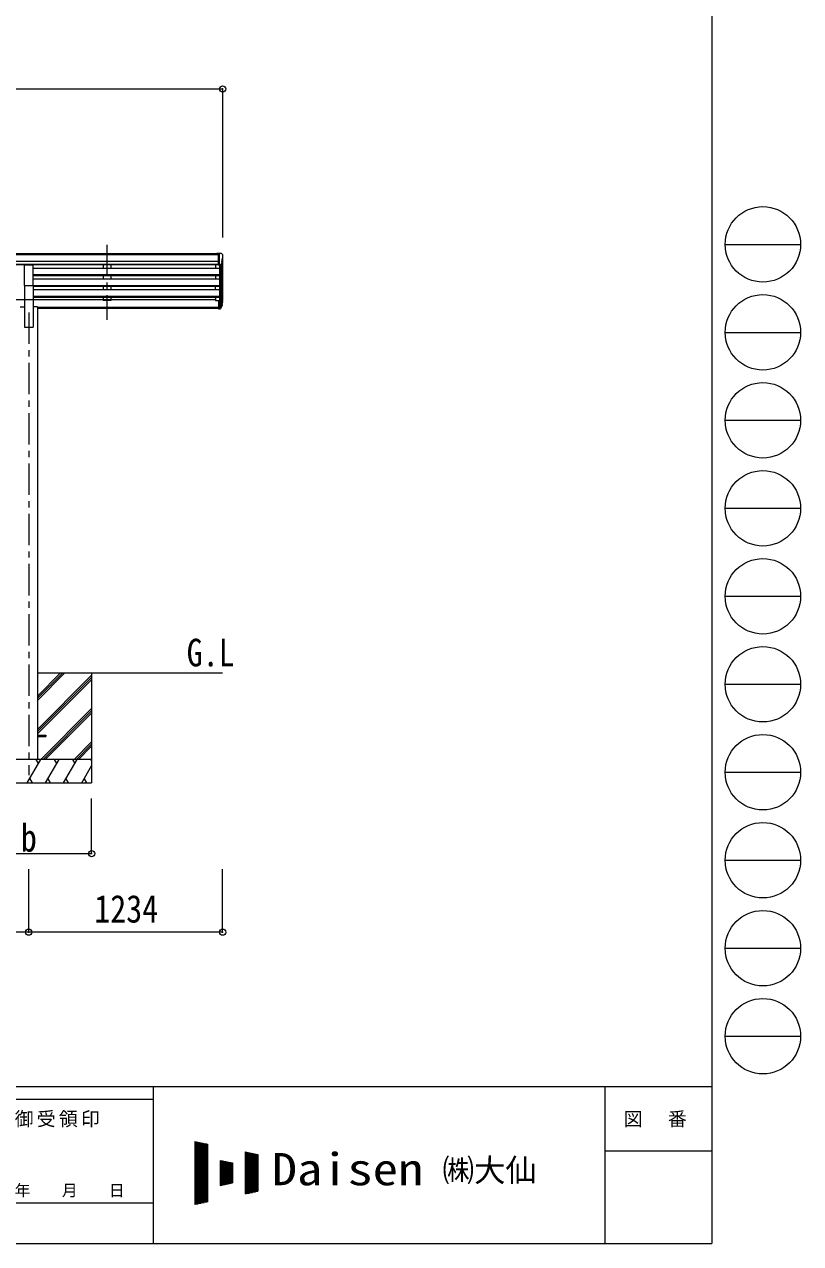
# Model space of a CAD drawing. Units: millimetres at full size, sheet at 1:40; details may follow other scales. Extents: x -11243 to 11243, y -7760 to 7760.
# Drawn here: x 6303 to 11243, y -7760 to 0 of the extents above; entities that cross this region are included whole.
import ezdxf
from ezdxf.enums import TextEntityAlignment as Align

# ---------------------------------------------------------------- set-up
doc = ezdxf.new("R2010")
doc.units = ezdxf.units.MM
doc.header["$LTSCALE"] = 40
doc.header["$PDMODE"] = 32
doc.header["$PDSIZE"] = 40
doc.linetypes.add('CHAIN1', pattern=[8, 5, -1, 1, -1])
for name, color, linetype, lineweight in [('0-0_0', 7, 'Continuous', 9), ('0-1_本体', 5, 'CHAIN1', 9), ('0-3_ELV2', 4, 'Continuous', 9), ('0-6_OTH_LINE', 6, 'Continuous', 9), ('F-0_240', 7, 'Continuous', 9)]:
    doc.layers.add(name, color=color, linetype=linetype, lineweight=lineweight)
doc.layers.add('0-7_SHAPE', color=7, linetype='Continuous')
doc.styles.add('ＭＳ ゴシック', font='')
doc.styles.get('ＭＳ ゴシック').set_extended_font_data('MS Gothic')

msp = doc.modelspace()

# ---------------------------------------------------------------- linework, layer by layer
at = {"layer": '0-0_0'}
for p, q in [((6385.71, -4127.72), (7564.51, -4127.72)), ((6385.71, -4303.35), (6561.34, -4127.72)), ((6385.71, -4289.21), (6547.19, -4127.72)), ((6385.71, -4275.07), (6533.05, -4127.72)), ((6385.71, -4487.2), (6730.51, -4142.4)), ((6385.71, -4501.34), (6730.51, -4156.54)), ((6385.71, -4515.48), (6730.51, -4170.69)), ((6730.51, -4127.72), (6730.51, -4827.72)), ((6407.31, -4677.72), (6730.51, -4354.53)), ((6421.46, -4677.72), (6730.51, -4368.68)), ((6435.6, -4677.72), (6730.51, -4382.82)), ((6619.45, -4677.72), (6730.51, -4566.66)), ((6633.59, -4677.72), (6730.51, -4580.81)), ((6647.73, -4677.72), (6730.51, -4594.95)), ((6730.51, -4677.72), (5930.51, -4677.72)), ((6321.66, -4827.72), (6408.26, -4677.72)), ((6393.26, -4703.7), (6378.26, -4677.72)), ((6437.13, -4827.72), (6523.73, -4677.72)), ((6508.73, -4703.7), (6493.73, -4677.72)), ((6552.6, -4827.72), (6639.2, -4677.72)), ((6609.2, -4677.72), (6624.2, -4703.7)), ((6668.07, -4827.72), (6730.51, -4719.59)), ((6724.67, -4677.72), (6730.51, -4687.82)), ((6336.66, -4801.74), (6351.66, -4827.72)), ((6452.13, -4801.74), (6467.13, -4827.72)), ((6567.6, -4801.74), (6582.6, -4827.72)), ((6683.07, -4801.74), (6698.07, -4827.72)), ((5930.51, -4827.72), (6730.51, -4827.72))]:
    msp.add_line(p, q, dxfattribs=at)
at = {"layer": '0-1_本体'}
for p, q in [((6828.5, -1403.32), (6828.5, -1880.84)), ((6828.51, -1403.32), (6828.51, -1880.84)), ((6330.51, -1834.16), (6330.51, -4777.72))]:
    msp.add_line(p, q, dxfattribs=at)
at = {"layer": '0-3_ELV2'}
for p, q in [((7538.01, -1460.67), (1823.01, -1460.67)), ((7538.01, -1465.89), (1823.01, -1465.89)), ((7538, -1459.07), (7528, -1459.15)), ((7528, -1460.67), (7528, -1459.15)), ((7538, -1531.05), (7538, -1459.07)), ((7556.5, -1459.07), (7538, -1459.07)), ((7544.5, -1532.05), (7544.5, -1459.07)), ((7556.5, -1459.07), (7558.84, -1459.21)), ((7559.6, -1459.63), (7563.66, -1465.44)), ((7566.5, -1468.44), (7566.5, -1469.07)), ((7538.01, -1509.42), (1823.01, -1509.42)), ((7538.01, -1527.27), (1823.01, -1527.27)), ((6303.01, -1530.52), (3058.01, -1530.52)), ((6303.01, -1661.49), (6303.01, -1529.7)), ((6303.01, -1529.7), (6358.01, -1529.7)), ((6358, -1550.97), (7544.51, -1550.97)), ((6358.01, -1661.49), (6358.01, -1529.7)), ((7538.01, -1530.62), (6358.01, -1530.62)), ((6803.5, -1530.52), (6803.5, -1550.97)), ((6853.5, -1530.52), (6853.5, -1550.97)), ((7519.51, -1530.52), (7519.51, -1550.97)), ((7538, -1531.05), (7544.5, -1531.05)), ((7544.5, -1532.05), (7549.71, -1531.73)), ((7544.5, -1532.05), (7544.51, -1756.45)), ((7550.5, -1531.57), (7550.51, -1801.22)), ((7552.13, -1530.24), (7561.13, -1514.64)), ((7558.5, -1493.58), (7558.5, -1509.85)), ((7563.97, -1490.25), (7558.65, -1493.32)), ((7559.53, -1517.41), (7559.53, -1782.79)), ((7564.5, -1489.64), (7564.5, -1756.08)), ((6358, -1592.85), (7544.51, -1592.85)), ((6358, -1594.34), (7544.51, -1594.34)), ((6358, -1598.66), (7544.51, -1598.66)), ((6358, -1619.46), (7544.51, -1619.46)), ((6803.5, -1598.66), (6803.5, -1619.46)), ((6853.5, -1598.66), (6853.5, -1619.46)), ((7519.51, -1598.66), (7519.51, -1619.46)), ((6303.01, -1661.49), (6303.01, -1927.72)), ((6303.01, -1661.49), (6358.01, -1661.49)), ((6358, -1661.34), (7544.51, -1661.34)), ((6358, -1662.84), (7544.51, -1662.84)), ((6358, -1667.15), (7544.51, -1667.15)), ((6358, -1687.95), (7544.51, -1687.95)), ((6358.01, -1661.49), (6358.01, -1927.72)), ((6803.5, -1667.15), (6803.5, -1687.95)), ((6853.5, -1667.15), (6853.5, -1687.95)), ((7519.51, -1687.95), (7519.51, -1667.15)), ((6358, -1752.14), (6087.5, -1752.14)), ((6303.01, -1752.14), (6137.5, -1752.14)), ((6358, -1729.83), (7544.51, -1729.83)), ((6358, -1731.33), (7544.51, -1731.33)), ((6358, -1735.65), (7544.51, -1735.65)), ((7519.51, -1752.14), (6358, -1752.14)), ((6803.5, -1735.65), (6803.5, -1757.08)), ((6853.5, -1757.08), (6803.5, -1757.08)), ((6853.5, -1735.65), (6853.5, -1757.08)), ((7519.51, -1735.65), (7519.51, -1757.08)), ((7519.51, -1757.08), (7538.01, -1757.08)), ((7538.01, -1756.45), (7538.01, -1810.48)), ((7538.01, -1756.45), (7544.51, -1756.45)), ((7544.51, -1756.45), (7544.51, -1811.22)), ((7562.81, -1769.26), (7559.53, -1776.32)), ((7563.41, -1770.64), (7559.53, -1778.58)), ((7561.1, -1781.91), (7560.76, -1786.32)), ((6275.31, -1798.72), (6303.01, -1798.72)), ((6385.71, -1798.72), (6358.01, -1798.72)), ((6385.7, -1799.15), (7538.01, -1799.15)), ((6385.7, -1800.55), (7538.01, -1800.55)), ((7538.01, -1808.24), (6385.7, -1808.24)), ((6385.71, -1798.72), (6385.71, -4677.72)), ((7538.01, -1796.58), (7544.51, -1796.58)), ((7538.01, -1801.46), (7544.51, -1801.46)), ((7538.01, -1810.48), (7544.51, -1810.48)), ((7544.51, -1801.48), (7549.64, -1801.48)), ((7544.51, -1803.28), (7549.35, -1803.28)), ((7544.51, -1811.22), (7549.35, -1811.22)), ((7550.94, -1800.8), (7558.69, -1785.39)), ((7560.14, -1785.75), (7551.95, -1801.93)), ((7560.76, -1786.32), (7551.95, -1809.86)), ((6303.01, -1927.72), (6358.01, -1927.72)), ((6385.71, -4523.22), (6440.51, -4523.22)), ((6385.71, -4532.22), (6440.51, -4532.22)), ((6440.51, -4523.22), (6440.51, -4532.22))]:
    msp.add_line(p, q, dxfattribs=at)
for centre, radius, start, end in [((7558.78, -1460.21), 1, 35, 86.5), ((7563.5, -1468.44), 3, 0, 87), ((7364.5, -1469.07), 202, 355.05096, 0), ((7549.53, -1528.74), 3, 273.5, 330), ((7558.8, -1493.58), 0.3, 120, 180), ((7558.8, -1509.85), 0.3, 180, 265.2833), ((7558.53, -1513.14), 3, 330, 85.2833), ((7559.6, -1485.88), 6.18, 315.00103, 354.2965), ((7533.92, -1759.76), 30.41, 341.80266, 352.8448), ((7535.32, -1761.52), 29.53, 342.01856, 353.49194)]:
    msp.add_arc(centre, radius, start, end, dxfattribs=at)
for centre, major_axis, ratio, start_param, end_param in [((7474.59, -1761.85), (88.05, 0), 0.90356, 5.9828017, 6.0168888), ((7559.79, -1781.91), (-1.3, 0), 0.90356, 2.9359903, 4.9130961), ((7473.87, -1765.72), (89.07, 0), 0.90356, 6.0316505, 6.077583), ((7476.64, -1755.28), (-87.93, 4.42), 0.541684, 3.060334, 3.2172517), ((7475.85, -1761.95), (89.06, 1.43), 0.57596, 6.1985533, 6.3701348), ((7549.35, -1800.57), (3, 0), 0.90356, 4.712389, 5.7595865), ((7549.35, -1808.51), (-3, 0), 0.90356, 1.5707963, 2.6179939), ((7549.64, -1800.12), (1.5, 0), 0.90356, 4.712389, 5.7595865)]:
    msp.add_ellipse(centre, major_axis=major_axis, ratio=ratio, start_param=start_param, end_param=end_param, dxfattribs=at)
at = {"layer": '0-6_OTH_LINE'}
for p, q in [((1796.51, -410.67), (7564.51, -410.67)), ((7564.51, -410.67), (7564.51, -1356.08)), ((6730.51, -5277.72), (6730.51, -4927.74)), ((5930.51, -5277.72), (6730.51, -5277.72)), ((6330.51, -5777.72), (6330.51, -5377.72)), ((7564.51, -5777.72), (7564.51, -5377.72)), ((6330.51, -5777.72), (3030.51, -5777.72)), ((7564.51, -5777.72), (6330.51, -5777.72))]:
    msp.add_line(p, q, dxfattribs=at)
for p in [(7564.51, -410.67), (6730.51, -5277.72), (6330.51, -5777.72), (7564.51, -5777.72)]:
    msp.add_point(p, dxfattribs=at)
at = {"layer": 'F-0_240', "color": 5}
for p, q in [((10677.26, 7760), (10677.26, -7760)), ((-11242.74, -6760), (10677.26, -6760)), ((7121.58, -6760), (7121.58, -7760)), ((9997.25, -6760), (9997.25, -7760)), ((-11242.74, -6840), (7121.58, -6840)), ((9997.25, -7170), (10677.26, -7170)), ((6001.58, -7500), (7121.58, -7500)), ((-11242.74, -7760), (10677.26, -7760))]:
    msp.add_line(p, q, dxfattribs=at)
at = {"layer": 'F-0_240', "color": 4}
for p, q in [((10762.74, -1400), (11242.74, -1400)), ((10762.74, -1960), (11242.74, -1960)), ((10762.74, -2520), (11242.74, -2520)), ((10762.74, -3080), (11242.74, -3080)), ((10762.74, -3640), (11242.74, -3640)), ((10762.74, -4200), (11242.74, -4200)), ((10762.74, -4760), (11242.74, -4760)), ((10762.74, -5320), (11242.74, -5320)), ((10762.74, -5880), (11242.74, -5880)), ((10762.74, -6440), (11242.74, -6440))]:
    msp.add_line(p, q, dxfattribs=at)
at = {"layer": 'F-0_240'}
for p, q in [((7388.19, -7110.13), (7468.19, -7126.8)), ((7388.19, -7110.13), (7388.19, -7510.13)), ((7388.19, -7113.9), (7406.26, -7113.9)), ((7388.19, -7117.9), (7425.46, -7117.9)), ((7388.19, -7121.9), (7444.66, -7121.9)), ((7388.19, -7125.9), (7463.86, -7125.9)), ((7388.19, -7129.9), (7468.19, -7129.9)), ((7388.19, -7133.9), (7468.19, -7133.9)), ((7388.19, -7137.9), (7468.19, -7137.9)), ((7390.57, -7509.64), (7390.57, -7110.63)), ((7394.57, -7508.81), (7394.57, -7111.46)), ((7398.57, -7507.97), (7398.57, -7112.29)), ((7402.57, -7507.14), (7402.57, -7113.13)), ((7406.57, -7506.31), (7406.57, -7113.96)), ((7410.57, -7505.47), (7410.57, -7114.79)), ((7414.57, -7504.64), (7414.57, -7115.63)), ((7418.57, -7503.81), (7418.57, -7116.46)), ((7422.57, -7502.97), (7422.57, -7117.29)), ((7426.57, -7502.14), (7426.57, -7118.13)), ((7430.57, -7501.31), (7430.57, -7118.96)), ((7434.57, -7500.47), (7434.57, -7119.79)), ((7438.57, -7499.64), (7438.57, -7120.63)), ((7442.57, -7498.81), (7442.57, -7121.46)), ((7446.57, -7497.97), (7446.57, -7122.29)), ((7450.57, -7497.14), (7450.57, -7123.13)), ((7454.57, -7496.31), (7454.57, -7123.96)), ((7458.57, -7495.47), (7458.57, -7124.79)), ((7462.57, -7494.64), (7462.57, -7125.63)), ((7466.57, -7493.81), (7466.57, -7126.46)), ((7468.19, -7126.8), (7468.19, -7493.47)), ((7388.19, -7141.9), (7468.19, -7141.9)), ((7388.19, -7145.9), (7468.19, -7145.9)), ((7388.19, -7149.9), (7468.19, -7149.9)), ((7388.19, -7153.9), (7468.19, -7153.9)), ((7388.19, -7157.9), (7468.19, -7157.9)), ((7388.19, -7161.9), (7468.19, -7161.9)), ((7388.19, -7165.9), (7468.19, -7165.9)), ((7388.19, -7169.9), (7468.19, -7169.9)), ((7388.19, -7173.9), (7468.19, -7173.9)), ((7388.19, -7177.9), (7468.19, -7177.9)), ((7388.19, -7181.9), (7468.19, -7181.9)), ((7388.19, -7185.9), (7468.19, -7185.9)), ((7388.19, -7189.9), (7468.19, -7189.9)), ((7388.19, -7193.9), (7468.19, -7193.9)), ((7388.19, -7197.9), (7468.19, -7197.9)), ((7388.19, -7201.9), (7468.19, -7201.9)), ((7388.19, -7205.9), (7468.19, -7205.9)), ((7388.19, -7209.9), (7468.19, -7209.9)), ((7388.19, -7213.9), (7468.19, -7213.9)), ((7708.19, -7176.8), (7788.19, -7193.47)), ((7708.19, -7176.8), (7708.19, -7443.47)), ((7708.19, -7177.9), (7713.46, -7177.9)), ((7708.19, -7181.9), (7732.66, -7181.9)), ((7708.19, -7185.9), (7751.86, -7185.9)), ((7708.19, -7189.9), (7771.06, -7189.9)), ((7708.19, -7193.9), (7788.19, -7193.9)), ((7708.19, -7197.9), (7788.19, -7197.9)), ((7708.19, -7201.9), (7788.19, -7201.9)), ((7708.19, -7205.9), (7788.19, -7205.9)), ((7708.19, -7209.9), (7788.19, -7209.9)), ((7708.19, -7213.9), (7788.19, -7213.9)), ((7710.57, -7442.97), (7710.57, -7177.29)), ((7714.57, -7442.14), (7714.57, -7178.13)), ((7718.57, -7441.31), (7718.57, -7178.96)), ((7722.57, -7440.47), (7722.57, -7179.79)), ((7726.57, -7439.64), (7726.57, -7180.63)), ((7730.57, -7438.81), (7730.57, -7181.46)), ((7734.57, -7437.97), (7734.57, -7182.29)), ((7738.57, -7437.14), (7738.57, -7183.13)), ((7742.57, -7436.31), (7742.57, -7183.96)), ((7746.57, -7435.47), (7746.57, -7184.79)), ((7750.57, -7434.64), (7750.57, -7185.63)), ((7754.57, -7433.81), (7754.57, -7186.46)), ((7758.57, -7432.97), (7758.57, -7187.29)), ((7762.57, -7432.14), (7762.57, -7188.13)), ((7766.57, -7431.31), (7766.57, -7188.96)), ((7770.57, -7430.47), (7770.57, -7189.79)), ((7774.57, -7429.64), (7774.57, -7190.63)), ((7778.57, -7428.81), (7778.57, -7191.46)), ((7782.57, -7427.97), (7782.57, -7192.29)), ((7786.57, -7427.14), (7786.57, -7193.13)), ((7788.19, -7193.47), (7788.19, -7426.8)), ((7388.19, -7217.9), (7468.19, -7217.9)), ((7388.19, -7221.9), (7468.19, -7221.9)), ((7388.19, -7225.9), (7468.19, -7225.9)), ((7388.19, -7229.9), (7468.19, -7229.9)), ((7388.19, -7233.9), (7468.19, -7233.9)), ((7388.19, -7237.9), (7468.19, -7237.9)), ((7388.19, -7241.9), (7468.19, -7241.9)), ((7388.19, -7245.9), (7468.19, -7245.9)), ((7388.19, -7249.9), (7468.19, -7249.9)), ((7388.19, -7253.9), (7468.19, -7253.9)), ((7388.19, -7257.9), (7468.19, -7257.9)), ((7388.19, -7261.9), (7468.19, -7261.9)), ((7388.19, -7265.9), (7468.19, -7265.9)), ((7388.19, -7269.9), (7468.19, -7269.9)), ((7388.19, -7273.9), (7468.19, -7273.9)), ((7388.19, -7277.9), (7468.19, -7277.9)), ((7388.19, -7281.9), (7468.19, -7281.9)), ((7388.19, -7285.9), (7468.19, -7285.9)), ((7388.19, -7289.9), (7468.19, -7289.9)), ((7388.19, -7293.9), (7468.19, -7293.9)), ((7548.19, -7230.13), (7628.19, -7246.8)), ((7548.19, -7230.13), (7548.19, -7390.13)), ((7548.19, -7233.9), (7566.26, -7233.9)), ((7548.19, -7237.9), (7585.46, -7237.9)), ((7548.19, -7241.9), (7604.66, -7241.9)), ((7548.19, -7245.9), (7623.86, -7245.9)), ((7548.19, -7249.9), (7628.19, -7249.9)), ((7548.19, -7253.9), (7628.19, -7253.9)), ((7548.19, -7257.9), (7628.19, -7257.9)), ((7548.19, -7261.9), (7628.19, -7261.9)), ((7548.19, -7265.9), (7628.19, -7265.9)), ((7548.19, -7269.9), (7628.19, -7269.9)), ((7548.19, -7273.9), (7628.19, -7273.9)), ((7548.19, -7277.9), (7628.19, -7277.9)), ((7548.19, -7281.9), (7628.19, -7281.9)), ((7548.19, -7285.9), (7628.19, -7285.9)), ((7548.19, -7289.9), (7628.19, -7289.9)), ((7548.19, -7293.9), (7628.19, -7293.9)), ((7550.57, -7389.64), (7550.57, -7230.63)), ((7554.57, -7388.81), (7554.57, -7231.46)), ((7558.57, -7387.97), (7558.57, -7232.29)), ((7562.57, -7387.14), (7562.57, -7233.13)), ((7566.57, -7386.31), (7566.57, -7233.96)), ((7570.57, -7385.47), (7570.57, -7234.79)), ((7574.57, -7384.64), (7574.57, -7235.63)), ((7578.57, -7383.81), (7578.57, -7236.46)), ((7582.57, -7382.97), (7582.57, -7237.29)), ((7586.57, -7382.14), (7586.57, -7238.13)), ((7590.57, -7381.31), (7590.57, -7238.96)), ((7594.57, -7380.47), (7594.57, -7239.79)), ((7598.57, -7379.64), (7598.57, -7240.63)), ((7602.57, -7378.81), (7602.57, -7241.46)), ((7606.57, -7377.97), (7606.57, -7242.29)), ((7610.57, -7377.14), (7610.57, -7243.13)), ((7614.57, -7376.31), (7614.57, -7243.96)), ((7618.57, -7375.47), (7618.57, -7244.79)), ((7622.57, -7374.64), (7622.57, -7245.63)), ((7626.57, -7373.81), (7626.57, -7246.46)), ((7628.19, -7246.8), (7628.19, -7373.47)), ((7708.19, -7217.9), (7788.19, -7217.9)), ((7708.19, -7221.9), (7788.19, -7221.9)), ((7708.19, -7225.9), (7788.19, -7225.9)), ((7708.19, -7229.9), (7788.19, -7229.9)), ((7708.19, -7233.9), (7788.19, -7233.9)), ((7708.19, -7237.9), (7788.19, -7237.9)), ((7708.19, -7241.9), (7788.19, -7241.9)), ((7708.19, -7245.9), (7788.19, -7245.9)), ((7708.19, -7249.9), (7788.19, -7249.9)), ((7708.19, -7253.9), (7788.19, -7253.9)), ((7708.19, -7257.9), (7788.19, -7257.9)), ((7708.19, -7261.9), (7788.19, -7261.9)), ((7708.19, -7265.9), (7788.19, -7265.9)), ((7708.19, -7269.9), (7788.19, -7269.9)), ((7708.19, -7273.9), (7788.19, -7273.9)), ((7708.19, -7277.9), (7788.19, -7277.9)), ((7708.19, -7281.9), (7788.19, -7281.9)), ((7708.19, -7285.9), (7788.19, -7285.9)), ((7708.19, -7289.9), (7788.19, -7289.9)), ((7708.19, -7293.9), (7788.19, -7293.9)), ((7388.19, -7297.9), (7468.19, -7297.9)), ((7388.19, -7301.9), (7468.19, -7301.9)), ((7388.19, -7305.9), (7468.19, -7305.9)), ((7388.19, -7309.9), (7468.19, -7309.9)), ((7388.19, -7313.9), (7468.19, -7313.9)), ((7388.19, -7317.9), (7468.19, -7317.9)), ((7388.19, -7321.9), (7468.19, -7321.9)), ((7388.19, -7325.9), (7468.19, -7325.9)), ((7388.19, -7329.9), (7468.19, -7329.9)), ((7388.19, -7333.9), (7468.19, -7333.9)), ((7388.19, -7337.9), (7468.19, -7337.9)), ((7388.19, -7341.9), (7468.19, -7341.9)), ((7388.19, -7345.9), (7468.19, -7345.9)), ((7388.19, -7349.9), (7468.19, -7349.9)), ((7388.19, -7353.9), (7468.19, -7353.9)), ((7388.19, -7357.9), (7468.19, -7357.9)), ((7388.19, -7361.9), (7468.19, -7361.9)), ((7388.19, -7365.9), (7468.19, -7365.9)), ((7388.19, -7369.9), (7468.19, -7369.9)), ((7548.19, -7297.9), (7628.19, -7297.9)), ((7548.19, -7301.9), (7628.19, -7301.9)), ((7548.19, -7305.9), (7628.19, -7305.9)), ((7548.19, -7309.9), (7628.19, -7309.9)), ((7548.19, -7313.9), (7628.19, -7313.9)), ((7548.19, -7317.9), (7628.19, -7317.9)), ((7548.19, -7321.9), (7628.19, -7321.9)), ((7548.19, -7325.9), (7628.19, -7325.9)), ((7548.19, -7329.9), (7628.19, -7329.9)), ((7548.19, -7333.9), (7628.19, -7333.9)), ((7548.19, -7337.9), (7628.19, -7337.9)), ((7548.19, -7341.9), (7628.19, -7341.9)), ((7548.19, -7345.9), (7628.19, -7345.9)), ((7548.19, -7349.9), (7628.19, -7349.9)), ((7548.19, -7353.9), (7628.19, -7353.9)), ((7548.19, -7357.9), (7628.19, -7357.9)), ((7548.19, -7361.9), (7628.19, -7361.9)), ((7548.19, -7365.9), (7628.19, -7365.9)), ((7548.19, -7369.9), (7628.19, -7369.9)), ((7708.19, -7297.9), (7788.19, -7297.9)), ((7708.19, -7301.9), (7788.19, -7301.9)), ((7708.19, -7305.9), (7788.19, -7305.9)), ((7708.19, -7309.9), (7788.19, -7309.9)), ((7708.19, -7313.9), (7788.19, -7313.9)), ((7708.19, -7317.9), (7788.19, -7317.9)), ((7708.19, -7321.9), (7788.19, -7321.9)), ((7708.19, -7325.9), (7788.19, -7325.9)), ((7708.19, -7329.9), (7788.19, -7329.9)), ((7708.19, -7333.9), (7788.19, -7333.9)), ((7708.19, -7337.9), (7788.19, -7337.9)), ((7708.19, -7341.9), (7788.19, -7341.9)), ((7708.19, -7345.9), (7788.19, -7345.9)), ((7708.19, -7349.9), (7788.19, -7349.9)), ((7708.19, -7353.9), (7788.19, -7353.9)), ((7708.19, -7357.9), (7788.19, -7357.9)), ((7708.19, -7361.9), (7788.19, -7361.9)), ((7708.19, -7365.9), (7788.19, -7365.9)), ((7708.19, -7369.9), (7788.19, -7369.9)), ((7388.19, -7373.9), (7468.19, -7373.9)), ((7388.19, -7377.9), (7468.19, -7377.9)), ((7388.19, -7381.9), (7468.19, -7381.9)), ((7388.19, -7385.9), (7468.19, -7385.9)), ((7388.19, -7389.9), (7468.19, -7389.9)), ((7388.19, -7393.9), (7468.19, -7393.9)), ((7388.19, -7397.9), (7468.19, -7397.9)), ((7388.19, -7401.9), (7468.19, -7401.9)), ((7388.19, -7405.9), (7468.19, -7405.9)), ((7388.19, -7409.9), (7468.19, -7409.9)), ((7388.19, -7413.9), (7468.19, -7413.9)), ((7388.19, -7417.9), (7468.19, -7417.9)), ((7388.19, -7421.9), (7468.19, -7421.9)), ((7388.19, -7425.9), (7468.19, -7425.9)), ((7388.19, -7429.9), (7468.19, -7429.9)), ((7388.19, -7433.9), (7468.19, -7433.9)), ((7388.19, -7437.9), (7468.19, -7437.9)), ((7388.19, -7441.9), (7468.19, -7441.9)), ((7388.19, -7445.9), (7468.19, -7445.9)), ((7548.19, -7390.13), (7628.19, -7373.47)), ((7548.19, -7373.9), (7626.13, -7373.9)), ((7548.19, -7377.9), (7606.93, -7377.9)), ((7548.19, -7381.9), (7587.73, -7381.9)), ((7548.19, -7385.9), (7568.53, -7385.9)), ((7548.19, -7389.9), (7549.33, -7389.9)), ((7708.19, -7373.9), (7788.19, -7373.9)), ((7708.19, -7377.9), (7788.19, -7377.9)), ((7708.19, -7381.9), (7788.19, -7381.9)), ((7708.19, -7385.9), (7788.19, -7385.9)), ((7708.19, -7389.9), (7788.19, -7389.9)), ((7708.19, -7393.9), (7788.19, -7393.9)), ((7708.19, -7397.9), (7788.19, -7397.9)), ((7708.19, -7401.9), (7788.19, -7401.9)), ((7708.19, -7405.9), (7788.19, -7405.9)), ((7708.19, -7409.9), (7788.19, -7409.9)), ((7708.19, -7413.9), (7788.19, -7413.9)), ((7708.19, -7417.9), (7788.19, -7417.9)), ((7708.19, -7421.9), (7788.19, -7421.9)), ((7708.19, -7425.9), (7788.19, -7425.9)), ((7788.19, -7426.8), (7708.19, -7443.47)), ((7708.19, -7429.9), (7773.33, -7429.9)), ((7708.19, -7433.9), (7754.13, -7433.9)), ((7708.19, -7437.9), (7734.93, -7437.9)), ((7708.19, -7441.9), (7715.73, -7441.9)), ((7388.19, -7449.9), (7468.19, -7449.9)), ((7388.19, -7453.9), (7468.19, -7453.9)), ((7388.19, -7457.9), (7468.19, -7457.9)), ((7388.19, -7461.9), (7468.19, -7461.9)), ((7388.19, -7465.9), (7468.19, -7465.9)), ((7388.19, -7469.9), (7468.19, -7469.9)), ((7388.19, -7473.9), (7468.19, -7473.9)), ((7388.19, -7477.9), (7468.19, -7477.9)), ((7388.19, -7481.9), (7468.19, -7481.9)), ((7388.19, -7485.9), (7468.19, -7485.9)), ((7388.19, -7489.9), (7468.19, -7489.9)), ((7468.19, -7493.47), (7388.19, -7510.13)), ((7388.19, -7493.9), (7466.13, -7493.9)), ((7388.19, -7497.9), (7446.93, -7497.9)), ((7388.19, -7501.9), (7427.73, -7501.9)), ((7388.19, -7505.9), (7408.53, -7505.9)), ((7388.19, -7509.9), (7389.33, -7509.9))]:
    msp.add_line(p, q, dxfattribs=at)
at = {"layer": 'F-0_240', "color": 4}
for centre in [(11002.74, -1400), (11002.74, -1960), (11002.74, -2520), (11002.74, -3080), (11002.74, -3640), (11002.74, -4200), (11002.74, -4760), (11002.74, -5320), (11002.74, -5880), (11002.74, -6440)]:
    msp.add_circle(centre, 240, dxfattribs=at)

# ---------------------------------------------------------------- texts
at = {"layer": '0-6_OTH_LINE', "color": 7, "style": 'ＭＳ ゴシック', "width": 0.85}
for s, p in [('b', (6280.51, -5317.72)), ('1234', (6747.51, -5769.72))]:
    msp.add_text(s, height=176, dxfattribs=at).set_placement(p, align=Align.BOTTOM_LEFT)
at = {"layer": '0-7_SHAPE', "style": 'ＭＳ ゴシック', "width": 0.85}
msp.add_text('G.L', height=176, dxfattribs=at).set_placement((7335.98, -4139.02), align=Align.BOTTOM_LEFT)
at = {"layer": 'F-0_240', "style": 'ＭＳ ゴシック', "width": 1.15}
msp.add_text('Daisen', height=205.3, dxfattribs=at).set_placement((7877.34, -7450.13), align=Align.BOTTOM_LEFT)
at = {"layer": 'F-0_240', "style": 'ＭＳ ゴシック'}
for s, height, p in [('㈱大仙\u3000', 146.6, (8964.54, -7410.13)), ('年\u3000\u3000月\u3000\u3000日', 73.31, (6241.58, -7480))]:
    msp.add_text(s, height=height, dxfattribs=at).set_placement(p, align=Align.BOTTOM_LEFT)
at = {"layer": 'F-0_240', "char_height": 87.98, "attachment_point": 7, "style": 'ＭＳ ゴシック'}
for s, insert in [('\\T1.17;御受領印', (6241.58, -7020)), ('\\T1.17;図\u3000番', (10117.25, -7020))]:
    msp.add_mtext(s, dxfattribs=dict(at, insert=insert))

doc.saveas('drawing.dxf')
